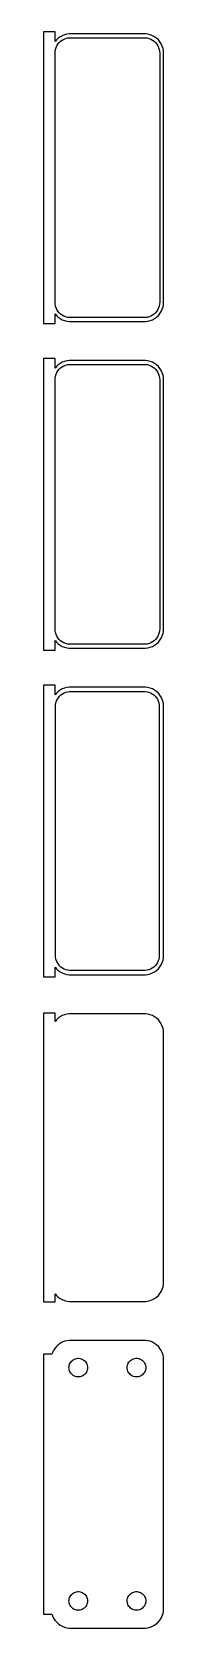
# Model space of a CAD drawing. Header units: metres. Extents: x -16 to 14, y 299 to 709.
import ezdxf

# ---------------------------------------------------------------- set-up
doc = ezdxf.new("R2010")
doc.units = ezdxf.units.M

msp = doc.modelspace()

# ---------------------------------------------------------------- linework, layer by layer
for p, q in [((-13.5, 709.49), (-16.5, 709.49)), ((-16.5, 709.49), (-16.5, 634.51)), ((-13.5, 706.993), (-13.5, 709.49)), ((-13.1448, 707.423), (-13.5, 706.993)), ((-12.6871, 707.853), (-13.1448, 707.423)), ((-13.0052, 705.927), (-12.7361, 706.351)), ((-12.7361, 706.351), (-12.4159, 706.738)), ((-12.1791, 708.222), (-12.6871, 707.853)), ((-12.4159, 706.738), (-12.0497, 707.082)), ((-11.6289, 708.524), (-12.1791, 708.222)), ((-12.0497, 707.082), (-11.6433, 707.377)), ((-11.6433, 707.377), (-11.2031, 707.619)), ((-11.0451, 708.755), (-11.6289, 708.524)), ((-11.2031, 707.619), (-10.7361, 707.804)), ((-10.4369, 708.911), (-11.0451, 708.755)), ((-10.7361, 707.804), (-10.2495, 707.929)), ((-9.81395, 708.99), (-10.4369, 708.911)), ((-10.2495, 707.929), (-9.75116, 707.992)), ((9.81395, 708.99), (-9.81395, 708.99)), ((-9.75116, 707.992), (9.75116, 707.992)), ((9.75116, 707.992), (10.2495, 707.929)), ((10.4369, 708.911), (9.81395, 708.99)), ((10.2495, 707.929), (10.7361, 707.804)), ((11.0451, 708.755), (10.4369, 708.911)), ((10.7361, 707.804), (11.2031, 707.619)), ((11.6289, 708.524), (11.0451, 708.755)), ((11.2031, 707.619), (11.6433, 707.377)), ((12.1791, 708.222), (11.6289, 708.524)), ((11.6433, 707.377), (12.0497, 707.082)), ((12.0497, 707.082), (12.4159, 706.738)), ((12.6871, 707.853), (12.1791, 708.222)), ((12.4159, 706.738), (12.7361, 706.351)), ((13.1448, 707.423), (12.6871, 707.853)), ((12.7361, 706.351), (13.0052, 705.927)), ((13.5451, 706.939), (13.1448, 707.423)), ((13.8815, 706.409), (13.5451, 706.939)), ((14.1489, 705.841), (13.8815, 706.409)), ((-13.5, 704), (-13.4684, 704.501)), ((-13.5, 640), (-13.5, 704)), ((-13.4684, 704.501), (-13.3743, 704.995)), ((-13.3743, 704.995), (-13.2191, 705.472)), ((-13.2191, 705.472), (-13.0052, 705.927)), ((13.0052, 705.927), (13.2191, 705.472)), ((13.2191, 705.472), (13.3743, 704.995)), ((13.3743, 704.995), (13.4684, 704.501)), ((13.4684, 704.501), (13.5, 704)), ((13.5, 704), (13.5, 640)), ((14.3429, 705.243), (14.1489, 705.841)), ((14.4606, 704.627), (14.3429, 705.243)), ((14.5, 704), (14.4606, 704.627)), ((14.5, 640), (14.5, 704)), ((-13.4684, 639.499), (-13.5, 640)), ((-13.5, 637.007), (-13.1448, 636.577)), ((-13.5, 634.51), (-13.5, 637.007)), ((-13.3743, 639.005), (-13.4684, 639.499)), ((-13.2191, 638.528), (-13.3743, 639.005)), ((-13.0052, 638.073), (-13.2191, 638.528)), ((-13.1448, 636.577), (-12.6871, 636.147)), ((-12.7361, 637.649), (-13.0052, 638.073)), ((-12.4159, 637.262), (-12.7361, 637.649)), ((-12.0497, 636.918), (-12.4159, 637.262)), ((-11.6433, 636.623), (-12.0497, 636.918)), ((-11.2031, 636.381), (-11.6433, 636.623)), ((-10.7361, 636.196), (-11.2031, 636.381)), ((11.2031, 636.381), (10.7361, 636.196)), ((11.6433, 636.623), (11.2031, 636.381)), ((12.0497, 636.918), (11.6433, 636.623)), ((12.4159, 637.262), (12.0497, 636.918)), ((12.7361, 637.649), (12.4159, 637.262)), ((12.6871, 636.147), (13.1448, 636.577)), ((13.0052, 638.073), (12.7361, 637.649)), ((13.2191, 638.528), (13.0052, 638.073)), ((13.1448, 636.577), (13.5451, 637.061)), ((13.3743, 639.005), (13.2191, 638.528)), ((13.4684, 639.499), (13.3743, 639.005)), ((13.5, 640), (13.4684, 639.499)), ((13.5451, 637.061), (13.8815, 637.591)), ((13.8815, 637.591), (14.1489, 638.159)), ((14.1489, 638.159), (14.3429, 638.757)), ((14.3429, 638.757), (14.4606, 639.373)), ((14.4606, 639.373), (14.5, 640)), ((-16.5, 634.51), (-13.5, 634.51)), ((-12.6871, 636.147), (-12.1791, 635.778)), ((-12.1791, 635.778), (-11.6289, 635.476)), ((-11.6289, 635.476), (-11.0451, 635.245)), ((-11.0451, 635.245), (-10.4369, 635.089)), ((-10.2495, 636.071), (-10.7361, 636.196)), ((-10.4369, 635.089), (-9.81395, 635.01)), ((-9.75116, 636.008), (-10.2495, 636.071)), ((-9.81395, 635.01), (9.81395, 635.01)), ((9.75116, 636.008), (-9.75116, 636.008)), ((10.2495, 636.071), (9.75116, 636.008)), ((9.81395, 635.01), (10.4369, 635.089)), ((10.7361, 636.196), (10.2495, 636.071)), ((10.4369, 635.089), (11.0451, 635.245)), ((11.0451, 635.245), (11.6289, 635.476)), ((11.6289, 635.476), (12.1791, 635.778)), ((12.1791, 635.778), (12.6871, 636.147)), ((-13.5, 625.49), (-16.5, 625.49)), ((-16.5, 625.49), (-16.5, 550.51)), ((-13.5, 622.993), (-13.5, 625.49)), ((-12.1791, 624.222), (-12.6871, 623.853)), ((-11.6289, 624.524), (-12.1791, 624.222)), ((-11.0451, 624.755), (-11.6289, 624.524)), ((-10.4369, 624.911), (-11.0451, 624.755)), ((-9.81395, 624.99), (-10.4369, 624.911)), ((-10.2495, 623.929), (-9.75116, 623.992)), ((9.81395, 624.99), (-9.81395, 624.99)), ((-9.75116, 623.992), (9.75116, 623.992)), ((9.75116, 623.992), (10.2495, 623.929)), ((10.4369, 624.911), (9.81395, 624.99)), ((11.0451, 624.755), (10.4369, 624.911)), ((11.6289, 624.524), (11.0451, 624.755)), ((12.1791, 624.222), (11.6289, 624.524)), ((12.6871, 623.853), (12.1791, 624.222)), ((-13.1448, 623.423), (-13.5, 622.993)), ((-13.5, 620), (-13.4684, 620.501)), ((-13.5, 556), (-13.5, 620)), ((-13.4684, 620.501), (-13.3743, 620.995)), ((-13.3743, 620.995), (-13.2191, 621.472)), ((-13.2191, 621.472), (-13.0052, 621.927)), ((-12.6871, 623.853), (-13.1448, 623.423)), ((-13.0052, 621.927), (-12.7361, 622.351)), ((-12.7361, 622.351), (-12.4159, 622.738)), ((-12.4159, 622.738), (-12.0497, 623.082)), ((-12.0497, 623.082), (-11.6433, 623.377)), ((-11.6433, 623.377), (-11.2031, 623.619)), ((-11.2031, 623.619), (-10.7361, 623.804)), ((-10.7361, 623.804), (-10.2495, 623.929)), ((10.2495, 623.929), (10.7361, 623.804)), ((10.7361, 623.804), (11.2031, 623.619)), ((11.2031, 623.619), (11.6433, 623.377)), ((11.6433, 623.377), (12.0497, 623.082)), ((12.0497, 623.082), (12.4159, 622.738)), ((12.4159, 622.738), (12.7361, 622.351)), ((13.1448, 623.423), (12.6871, 623.853)), ((12.7361, 622.351), (13.0052, 621.927)), ((13.0052, 621.927), (13.2191, 621.472)), ((13.5451, 622.939), (13.1448, 623.423)), ((13.2191, 621.472), (13.3743, 620.995)), ((13.3743, 620.995), (13.4684, 620.501)), ((13.4684, 620.501), (13.5, 620)), ((13.5, 620), (13.5, 556)), ((13.8815, 622.409), (13.5451, 622.939)), ((14.1489, 621.841), (13.8815, 622.409)), ((14.3429, 621.243), (14.1489, 621.841)), ((14.4606, 620.627), (14.3429, 621.243)), ((14.5, 620), (14.4606, 620.627)), ((14.5, 556), (14.5, 620)), ((-13.4684, 555.499), (-13.5, 556)), ((-13.3743, 555.005), (-13.4684, 555.499)), ((-13.2191, 554.528), (-13.3743, 555.005)), ((-13.0052, 554.073), (-13.2191, 554.528)), ((13.2191, 554.528), (13.0052, 554.073)), ((13.3743, 555.005), (13.2191, 554.528)), ((13.4684, 555.499), (13.3743, 555.005)), ((13.5, 556), (13.4684, 555.499)), ((13.8815, 553.591), (14.1489, 554.159)), ((14.1489, 554.159), (14.3429, 554.757)), ((14.3429, 554.757), (14.4606, 555.373)), ((14.4606, 555.373), (14.5, 556)), ((-16.5, 550.51), (-13.5, 550.51)), ((-13.5, 553.007), (-13.1448, 552.577)), ((-13.5, 550.51), (-13.5, 553.007)), ((-13.1448, 552.577), (-12.6871, 552.147)), ((-12.7361, 553.649), (-13.0052, 554.073)), ((-12.4159, 553.262), (-12.7361, 553.649)), ((-12.6871, 552.147), (-12.1791, 551.778)), ((-12.0497, 552.918), (-12.4159, 553.262)), ((-12.1791, 551.778), (-11.6289, 551.476)), ((-11.6433, 552.623), (-12.0497, 552.918)), ((-11.2031, 552.381), (-11.6433, 552.623)), ((-11.6289, 551.476), (-11.0451, 551.245)), ((-10.7361, 552.196), (-11.2031, 552.381)), ((-11.0451, 551.245), (-10.4369, 551.089)), ((-10.2495, 552.071), (-10.7361, 552.196)), ((-10.4369, 551.089), (-9.81395, 551.01)), ((-9.75116, 552.008), (-10.2495, 552.071)), ((-9.81395, 551.01), (9.81395, 551.01)), ((9.75116, 552.008), (-9.75116, 552.008)), ((10.2495, 552.071), (9.75116, 552.008)), ((9.81395, 551.01), (10.4369, 551.089)), ((10.7361, 552.196), (10.2495, 552.071)), ((10.4369, 551.089), (11.0451, 551.245)), ((11.2031, 552.381), (10.7361, 552.196)), ((11.0451, 551.245), (11.6289, 551.476)), ((11.6433, 552.623), (11.2031, 552.381)), ((11.6289, 551.476), (12.1791, 551.778)), ((12.0497, 552.918), (11.6433, 552.623)), ((12.4159, 553.262), (12.0497, 552.918)), ((12.1791, 551.778), (12.6871, 552.147)), ((12.7361, 553.649), (12.4159, 553.262)), ((12.6871, 552.147), (13.1448, 552.577)), ((13.0052, 554.073), (12.7361, 553.649)), ((13.1448, 552.577), (13.5451, 553.061)), ((13.5451, 553.061), (13.8815, 553.591)), ((-13.5, 541.49), (-16.5, 541.49)), ((-16.5, 541.49), (-16.5, 466.51)), ((-13.5, 538.993), (-13.5, 541.49)), ((-13.1448, 539.423), (-13.5, 538.993)), ((-12.6871, 539.853), (-13.1448, 539.423)), ((-13.1007, 537.426), (-12.8936, 537.866)), ((-12.8936, 537.866), (-12.633, 538.276)), ((-12.1791, 540.222), (-12.6871, 539.853)), ((-12.633, 538.276), (-12.323, 538.651)), ((-12.323, 538.651), (-11.9685, 538.984)), ((-11.6289, 540.524), (-12.1791, 540.222)), ((-11.9685, 538.984), (-11.5751, 539.27)), ((-11.0451, 540.755), (-11.6289, 540.524)), ((-11.5751, 539.27), (-11.1489, 539.504)), ((-11.1489, 539.504), (-10.6967, 539.683)), ((-10.4369, 540.911), (-11.0451, 540.755)), ((-10.6967, 539.683), (-10.2256, 539.804)), ((-9.81395, 540.99), (-10.4369, 540.911)), ((-10.2256, 539.804), (-9.74316, 539.865)), ((9.81395, 540.99), (-9.81395, 540.99)), ((-9.74316, 539.865), (9.74316, 539.865)), ((9.74316, 539.865), (10.2256, 539.804)), ((10.4369, 540.911), (9.81395, 540.99)), ((10.2256, 539.804), (10.6967, 539.683)), ((11.0451, 540.755), (10.4369, 540.911)), ((10.6967, 539.683), (11.1489, 539.504)), ((11.6289, 540.524), (11.0451, 540.755)), ((11.1489, 539.504), (11.5751, 539.27)), ((11.5751, 539.27), (11.9685, 538.984)), ((12.1791, 540.222), (11.6289, 540.524)), ((11.9685, 538.984), (12.323, 538.651)), ((12.6871, 539.853), (12.1791, 540.222)), ((12.323, 538.651), (12.633, 538.276)), ((12.633, 538.276), (12.8936, 537.866)), ((13.1448, 539.423), (12.6871, 539.853)), ((12.8936, 537.866), (13.1007, 537.426)), ((13.5451, 538.939), (13.1448, 539.423)), ((13.8815, 538.409), (13.5451, 538.939)), ((14.1489, 537.841), (13.8815, 538.409)), ((14.3429, 537.243), (14.1489, 537.841)), ((-13.3726, 536), (-13.3421, 536.485)), ((-13.3726, 472), (-13.3726, 536)), ((-13.3421, 536.485), (-13.251, 536.963)), ((-13.251, 536.963), (-13.1007, 537.426)), ((13.1007, 537.426), (13.251, 536.963)), ((13.251, 536.963), (13.3421, 536.485)), ((13.3421, 536.485), (13.3726, 536)), ((13.3726, 536), (13.3726, 472)), ((14.4606, 536.627), (14.3429, 537.243)), ((14.5, 536), (14.4606, 536.627)), ((14.5, 472), (14.5, 536)), ((-13.5, 469.007), (-13.1448, 468.577)), ((-13.5, 466.51), (-13.5, 469.007)), ((-13.3421, 471.515), (-13.3726, 472)), ((-13.251, 471.037), (-13.3421, 471.515)), ((-13.1007, 470.574), (-13.251, 471.037)), ((-13.1448, 468.577), (-12.6871, 468.147)), ((-12.8936, 470.134), (-13.1007, 470.574)), ((-12.633, 469.724), (-12.8936, 470.134)), ((-12.6871, 468.147), (-12.1791, 467.778)), ((-12.323, 469.349), (-12.633, 469.724)), ((-11.9685, 469.016), (-12.323, 469.349)), ((-11.5751, 468.73), (-11.9685, 469.016)), ((-11.1489, 468.496), (-11.5751, 468.73)), ((-10.6967, 468.317), (-11.1489, 468.496)), ((-10.2256, 468.196), (-10.6967, 468.317)), ((-9.74316, 468.135), (-10.2256, 468.196)), ((9.74316, 468.135), (-9.74316, 468.135)), ((10.2256, 468.196), (9.74316, 468.135)), ((10.6967, 468.317), (10.2256, 468.196)), ((11.1489, 468.496), (10.6967, 468.317)), ((11.5751, 468.73), (11.1489, 468.496)), ((11.9685, 469.016), (11.5751, 468.73)), ((12.323, 469.349), (11.9685, 469.016)), ((12.1791, 467.778), (12.6871, 468.147)), ((12.633, 469.724), (12.323, 469.349)), ((12.8936, 470.134), (12.633, 469.724)), ((12.6871, 468.147), (13.1448, 468.577)), ((13.1007, 470.574), (12.8936, 470.134)), ((13.251, 471.037), (13.1007, 470.574)), ((13.1448, 468.577), (13.5451, 469.061)), ((13.3421, 471.515), (13.251, 471.037)), ((13.3726, 472), (13.3421, 471.515)), ((13.5451, 469.061), (13.8815, 469.591)), ((13.8815, 469.591), (14.1489, 470.159)), ((14.1489, 470.159), (14.3429, 470.757)), ((14.3429, 470.757), (14.4606, 471.373)), ((14.4606, 471.373), (14.5, 472)), ((-16.5, 466.51), (-13.5, 466.51)), ((-12.1791, 467.778), (-11.6289, 467.476)), ((-11.6289, 467.476), (-11.0451, 467.245)), ((-11.0451, 467.245), (-10.4369, 467.089)), ((-10.4369, 467.089), (-9.81395, 467.01)), ((-9.81395, 467.01), (9.81395, 467.01)), ((9.81395, 467.01), (10.4369, 467.089)), ((10.4369, 467.089), (11.0451, 467.245)), ((11.0451, 467.245), (11.6289, 467.476)), ((11.6289, 467.476), (12.1791, 467.778)), ((-13.5, 457.115), (-16.5, 457.115)), ((-16.5, 457.115), (-16.5, 382.885)), ((-13.5, 454.993), (-13.5, 457.115)), ((-12.6871, 455.853), (-13.1448, 455.423)), ((-12.1791, 456.222), (-12.6871, 455.853)), ((-11.6289, 456.524), (-12.1791, 456.222)), ((-11.0451, 456.755), (-11.6289, 456.524)), ((-10.4369, 456.911), (-11.0451, 456.755)), ((-9.81395, 456.99), (-10.4369, 456.911)), ((9.81395, 456.99), (-9.81395, 456.99)), ((10.4369, 456.911), (9.81395, 456.99)), ((11.0451, 456.755), (10.4369, 456.911)), ((11.6289, 456.524), (11.0451, 456.755)), ((12.1791, 456.222), (11.6289, 456.524)), ((12.6871, 455.853), (12.1791, 456.222)), ((13.1448, 455.423), (12.6871, 455.853)), ((-13.1448, 455.423), (-13.5, 454.993)), ((13.5451, 454.939), (13.1448, 455.423)), ((13.8815, 454.409), (13.5451, 454.939)), ((14.1489, 453.841), (13.8815, 454.409)), ((14.3429, 453.243), (14.1489, 453.841)), ((14.4606, 452.627), (14.3429, 453.243)), ((14.5, 452), (14.4606, 452.627)), ((14.5, 388), (14.5, 452)), ((13.8815, 385.591), (14.1489, 386.159)), ((14.1489, 386.159), (14.3429, 386.757)), ((14.3429, 386.757), (14.4606, 387.373)), ((14.4606, 387.373), (14.5, 388)), ((-16.5, 382.885), (-13.5, 382.885)), ((-13.5, 385.007), (-13.1448, 384.577)), ((-13.5, 382.885), (-13.5, 385.007)), ((-13.1448, 384.577), (-12.6871, 384.147)), ((-12.6871, 384.147), (-12.1791, 383.778)), ((-12.1791, 383.778), (-11.6289, 383.476)), ((-11.6289, 383.476), (-11.0451, 383.245)), ((-11.0451, 383.245), (-10.4369, 383.089)), ((-10.4369, 383.089), (-9.81395, 383.01)), ((-9.81395, 383.01), (9.81395, 383.01)), ((9.81395, 383.01), (10.4369, 383.089)), ((10.4369, 383.089), (11.0451, 383.245)), ((11.0451, 383.245), (11.6289, 383.476)), ((11.6289, 383.476), (12.1791, 383.778)), ((12.1791, 383.778), (12.6871, 384.147)), ((12.6871, 384.147), (13.1448, 384.577)), ((13.1448, 384.577), (13.5451, 385.061)), ((13.5451, 385.061), (13.8815, 385.591)), ((-14.2777, 369.444), (-16.5, 369.444)), ((-16.5, 369.444), (-16.5, 302.556)), ((-14.1489, 369.841), (-14.2777, 369.444)), ((-13.8815, 370.409), (-14.1489, 369.841)), ((-13.5451, 370.939), (-13.8815, 370.409)), ((-13.1448, 371.423), (-13.5451, 370.939)), ((-12.6871, 371.853), (-13.1448, 371.423)), ((-12.1791, 372.222), (-12.6871, 371.853)), ((-11.6289, 372.524), (-12.1791, 372.222)), ((-11.0451, 372.755), (-11.6289, 372.524)), ((-10.4369, 372.911), (-11.0451, 372.755)), ((-9.81395, 372.99), (-10.4369, 372.911)), ((9.81395, 372.99), (-9.81395, 372.99)), ((10.4369, 372.911), (9.81395, 372.99)), ((11.0451, 372.755), (10.4369, 372.911)), ((11.6289, 372.524), (11.0451, 372.755)), ((12.1791, 372.222), (11.6289, 372.524)), ((12.6871, 371.853), (12.1791, 372.222)), ((13.1448, 371.423), (12.6871, 371.853)), ((13.5451, 370.939), (13.1448, 371.423)), ((13.8815, 370.409), (13.5451, 370.939)), ((14.1489, 369.841), (13.8815, 370.409)), ((14.3429, 369.243), (14.1489, 369.841)), ((-9.89999, 366), (-9.88107, 366.301)), ((-9.88107, 365.699), (-9.89999, 366)), ((-9.88107, 366.301), (-9.82458, 366.597)), ((-9.82458, 365.403), (-9.88107, 365.699)), ((-9.82458, 366.597), (-9.73146, 366.883)), ((-9.73146, 365.117), (-9.82458, 365.403)), ((-9.73146, 366.883), (-9.60313, 367.156)), ((-9.60313, 367.156), (-9.44164, 367.411)), ((-9.44164, 367.411), (-9.24951, 367.643)), ((-9.24951, 367.643), (-9.02982, 367.849)), ((-9.02982, 367.849), (-8.78598, 368.026)), ((-8.78598, 368.026), (-8.52187, 368.172)), ((-8.52187, 368.172), (-8.24164, 368.283)), ((-8.24164, 368.283), (-7.94971, 368.357)), ((-7.94971, 368.357), (-7.6507, 368.395)), ((-7.6507, 368.395), (-7.34929, 368.395)), ((-7.34929, 368.395), (-7.05028, 368.357)), ((-7.05028, 368.357), (-6.75835, 368.283)), ((-6.75835, 368.283), (-6.47812, 368.172)), ((-6.47812, 368.172), (-6.214, 368.026)), ((-6.214, 368.026), (-5.97017, 367.849)), ((-5.97017, 367.849), (-5.75047, 367.643)), ((-5.75047, 367.643), (-5.55835, 367.411)), ((-5.55835, 367.411), (-5.39685, 367.156)), ((-5.39685, 367.156), (-5.26852, 366.883)), ((-5.26852, 366.883), (-5.1754, 366.597)), ((-5.1754, 365.403), (-5.26852, 365.117)), ((-5.1754, 366.597), (-5.11891, 366.301)), ((-5.11891, 365.699), (-5.1754, 365.403)), ((-5.11891, 366.301), (-5.09999, 366)), ((-5.09999, 366), (-5.11891, 365.699)), ((5.09999, 366), (5.11891, 366.301)), ((5.11891, 365.699), (5.09999, 366)), ((5.11891, 366.301), (5.1754, 366.597)), ((5.1754, 365.403), (5.11891, 365.699)), ((5.1754, 366.597), (5.26852, 366.883)), ((5.26852, 365.117), (5.1754, 365.403)), ((5.26852, 366.883), (5.39685, 367.156)), ((5.39685, 367.156), (5.55835, 367.411)), ((5.55835, 367.411), (5.75047, 367.643)), ((5.75047, 367.643), (5.97017, 367.849)), ((5.97017, 367.849), (6.214, 368.026)), ((6.214, 368.026), (6.47812, 368.172)), ((6.47812, 368.172), (6.75835, 368.283)), ((6.75835, 368.283), (7.05028, 368.357)), ((7.05028, 368.357), (7.34929, 368.395)), ((7.34929, 368.395), (7.6507, 368.395)), ((7.6507, 368.395), (7.94971, 368.357)), ((7.94971, 368.357), (8.24164, 368.283)), ((8.24164, 368.283), (8.52187, 368.172)), ((8.52187, 368.172), (8.78598, 368.026)), ((8.78598, 368.026), (9.02982, 367.849)), ((9.02982, 367.849), (9.24951, 367.643)), ((9.24951, 367.643), (9.44164, 367.411)), ((9.44164, 367.411), (9.60313, 367.156)), ((9.60313, 367.156), (9.73146, 366.883)), ((9.73146, 366.883), (9.82458, 366.597)), ((9.82458, 365.403), (9.73146, 365.117)), ((9.82458, 366.597), (9.88107, 366.301)), ((9.88107, 365.699), (9.82458, 365.403)), ((9.88107, 366.301), (9.89999, 366)), ((9.89999, 366), (9.88107, 365.699)), ((14.4606, 368.627), (14.3429, 369.243)), ((14.5, 368), (14.4606, 368.627)), ((14.5, 304), (14.5, 368)), ((-9.60313, 364.844), (-9.73146, 365.117)), ((-9.44164, 364.589), (-9.60313, 364.844)), ((-9.24951, 364.357), (-9.44164, 364.589)), ((-9.02982, 364.151), (-9.24951, 364.357)), ((-8.78598, 363.974), (-9.02982, 364.151)), ((-8.52187, 363.828), (-8.78598, 363.974)), ((-8.24164, 363.717), (-8.52187, 363.828)), ((-7.94971, 363.643), (-8.24164, 363.717)), ((-7.6507, 363.605), (-7.94971, 363.643)), ((-7.34929, 363.605), (-7.6507, 363.605)), ((-7.05028, 363.643), (-7.34929, 363.605)), ((-6.75835, 363.717), (-7.05028, 363.643)), ((-6.47812, 363.828), (-6.75835, 363.717)), ((-6.214, 363.974), (-6.47812, 363.828)), ((-5.97017, 364.151), (-6.214, 363.974)), ((-5.75047, 364.357), (-5.97017, 364.151)), ((-5.55835, 364.589), (-5.75047, 364.357)), ((-5.39685, 364.844), (-5.55835, 364.589)), ((-5.26852, 365.117), (-5.39685, 364.844)), ((5.39685, 364.844), (5.26852, 365.117)), ((5.55835, 364.589), (5.39685, 364.844)), ((5.75047, 364.357), (5.55835, 364.589)), ((5.97017, 364.151), (5.75047, 364.357)), ((6.214, 363.974), (5.97017, 364.151)), ((6.47812, 363.828), (6.214, 363.974)), ((6.75835, 363.717), (6.47812, 363.828)), ((7.05028, 363.643), (6.75835, 363.717)), ((7.34929, 363.605), (7.05028, 363.643)), ((7.6507, 363.605), (7.34929, 363.605)), ((7.94971, 363.643), (7.6507, 363.605)), ((8.24164, 363.717), (7.94971, 363.643)), ((8.52187, 363.828), (8.24164, 363.717)), ((8.78598, 363.974), (8.52187, 363.828)), ((9.02982, 364.151), (8.78598, 363.974)), ((9.24951, 364.357), (9.02982, 364.151)), ((9.44164, 364.589), (9.24951, 364.357)), ((9.60313, 364.844), (9.44164, 364.589)), ((9.73146, 365.117), (9.60313, 364.844)), ((-9.02982, 307.849), (-8.78598, 308.026)), ((-8.78598, 308.026), (-8.52187, 308.172)), ((-8.52187, 308.172), (-8.24164, 308.283)), ((-8.24164, 308.283), (-7.94971, 308.357)), ((-7.94971, 308.357), (-7.6507, 308.395)), ((-7.6507, 308.395), (-7.34929, 308.395)), ((-7.34929, 308.395), (-7.05028, 308.357)), ((-7.05028, 308.357), (-6.75835, 308.283)), ((-6.75835, 308.283), (-6.47812, 308.172)), ((-6.47812, 308.172), (-6.214, 308.026)), ((-6.214, 308.026), (-5.97017, 307.849)), ((5.97017, 307.849), (6.214, 308.026)), ((6.214, 308.026), (6.47812, 308.172)), ((6.47812, 308.172), (6.75835, 308.283)), ((6.75835, 308.283), (7.05028, 308.357)), ((7.05028, 308.357), (7.34929, 308.395)), ((7.34929, 308.395), (7.6507, 308.395)), ((7.6507, 308.395), (7.94971, 308.357)), ((7.94971, 308.357), (8.24164, 308.283)), ((8.24164, 308.283), (8.52187, 308.172)), ((8.52187, 308.172), (8.78598, 308.026)), ((8.78598, 308.026), (9.02982, 307.849)), ((-9.89999, 306), (-9.88107, 306.301)), ((-9.88107, 305.699), (-9.89999, 306)), ((-9.88107, 306.301), (-9.82458, 306.597)), ((-9.82458, 305.403), (-9.88107, 305.699)), ((-9.82458, 306.597), (-9.73146, 306.883)), ((-9.73146, 305.117), (-9.82458, 305.403)), ((-9.73146, 306.883), (-9.60313, 307.156)), ((-9.60313, 304.844), (-9.73146, 305.117)), ((-9.60313, 307.156), (-9.44164, 307.411)), ((-9.44164, 304.589), (-9.60313, 304.844)), ((-9.44164, 307.411), (-9.24951, 307.643)), ((-9.24951, 304.357), (-9.44164, 304.589)), ((-9.24951, 307.643), (-9.02982, 307.849)), ((-9.02982, 304.151), (-9.24951, 304.357)), ((-8.78598, 303.974), (-9.02982, 304.151)), ((-8.52187, 303.828), (-8.78598, 303.974)), ((-8.24164, 303.717), (-8.52187, 303.828)), ((-6.47812, 303.828), (-6.75835, 303.717)), ((-6.214, 303.974), (-6.47812, 303.828)), ((-5.97017, 304.151), (-6.214, 303.974)), ((-5.97017, 307.849), (-5.75047, 307.643)), ((-5.75047, 304.357), (-5.97017, 304.151)), ((-5.75047, 307.643), (-5.55835, 307.411)), ((-5.55835, 304.589), (-5.75047, 304.357)), ((-5.55835, 307.411), (-5.39685, 307.156)), ((-5.39685, 304.844), (-5.55835, 304.589)), ((-5.39685, 307.156), (-5.26852, 306.883)), ((-5.26852, 305.117), (-5.39685, 304.844)), ((-5.26852, 306.883), (-5.1754, 306.597)), ((-5.1754, 305.403), (-5.26852, 305.117)), ((-5.1754, 306.597), (-5.11891, 306.301)), ((-5.11891, 305.699), (-5.1754, 305.403)), ((-5.11891, 306.301), (-5.09999, 306)), ((-5.09999, 306), (-5.11891, 305.699)), ((5.09999, 306), (5.11891, 306.301)), ((5.11891, 305.699), (5.09999, 306)), ((5.11891, 306.301), (5.1754, 306.597)), ((5.1754, 305.403), (5.11891, 305.699)), ((5.1754, 306.597), (5.26852, 306.883)), ((5.26852, 305.117), (5.1754, 305.403)), ((5.26852, 306.883), (5.39685, 307.156)), ((5.39685, 304.844), (5.26852, 305.117)), ((5.39685, 307.156), (5.55835, 307.411)), ((5.55835, 304.589), (5.39685, 304.844)), ((5.55835, 307.411), (5.75047, 307.643)), ((5.75047, 304.357), (5.55835, 304.589)), ((5.75047, 307.643), (5.97017, 307.849)), ((5.97017, 304.151), (5.75047, 304.357)), ((6.214, 303.974), (5.97017, 304.151)), ((6.47812, 303.828), (6.214, 303.974)), ((6.75835, 303.717), (6.47812, 303.828)), ((8.52187, 303.828), (8.24164, 303.717)), ((8.78598, 303.974), (8.52187, 303.828)), ((9.02982, 304.151), (8.78598, 303.974)), ((9.02982, 307.849), (9.24951, 307.643)), ((9.24951, 304.357), (9.02982, 304.151)), ((9.24951, 307.643), (9.44164, 307.411)), ((9.44164, 304.589), (9.24951, 304.357)), ((9.44164, 307.411), (9.60313, 307.156)), ((9.60313, 304.844), (9.44164, 304.589)), ((9.60313, 307.156), (9.73146, 306.883)), ((9.73146, 305.117), (9.60313, 304.844)), ((9.73146, 306.883), (9.82458, 306.597)), ((9.82458, 305.403), (9.73146, 305.117)), ((9.82458, 306.597), (9.88107, 306.301)), ((9.88107, 305.699), (9.82458, 305.403)), ((9.88107, 306.301), (9.89999, 306)), ((9.89999, 306), (9.88107, 305.699)), ((14.4606, 303.373), (14.5, 304)), ((-16.5, 302.556), (-14.2777, 302.556)), ((-14.2777, 302.556), (-14.1489, 302.159)), ((-14.1489, 302.159), (-13.8815, 301.591)), ((-13.8815, 301.591), (-13.5451, 301.061)), ((-13.5451, 301.061), (-13.1448, 300.577)), ((-13.1448, 300.577), (-12.6871, 300.147)), ((-12.6871, 300.147), (-12.1791, 299.778)), ((-12.1791, 299.778), (-11.6289, 299.476)), ((-7.94971, 303.643), (-8.24164, 303.717)), ((-7.6507, 303.605), (-7.94971, 303.643)), ((-7.34929, 303.605), (-7.6507, 303.605)), ((-7.05028, 303.643), (-7.34929, 303.605)), ((-6.75835, 303.717), (-7.05028, 303.643)), ((7.05028, 303.643), (6.75835, 303.717)), ((7.34929, 303.605), (7.05028, 303.643)), ((7.6507, 303.605), (7.34929, 303.605)), ((7.94971, 303.643), (7.6507, 303.605)), ((8.24164, 303.717), (7.94971, 303.643)), ((11.6289, 299.476), (12.1791, 299.778)), ((12.1791, 299.778), (12.6871, 300.147)), ((12.6871, 300.147), (13.1448, 300.577)), ((13.1448, 300.577), (13.5451, 301.061)), ((13.5451, 301.061), (13.8815, 301.591)), ((13.8815, 301.591), (14.1489, 302.159)), ((14.1489, 302.159), (14.3429, 302.757)), ((14.3429, 302.757), (14.4606, 303.373)), ((-11.6289, 299.476), (-11.0451, 299.245)), ((-11.0451, 299.245), (-10.4369, 299.089)), ((-10.4369, 299.089), (-9.81395, 299.01)), ((-9.81395, 299.01), (9.81395, 299.01)), ((9.81395, 299.01), (10.4369, 299.089)), ((10.4369, 299.089), (11.0451, 299.245)), ((11.0451, 299.245), (11.6289, 299.476))]:
    msp.add_line(p, q)

doc.saveas('drawing.dxf')
